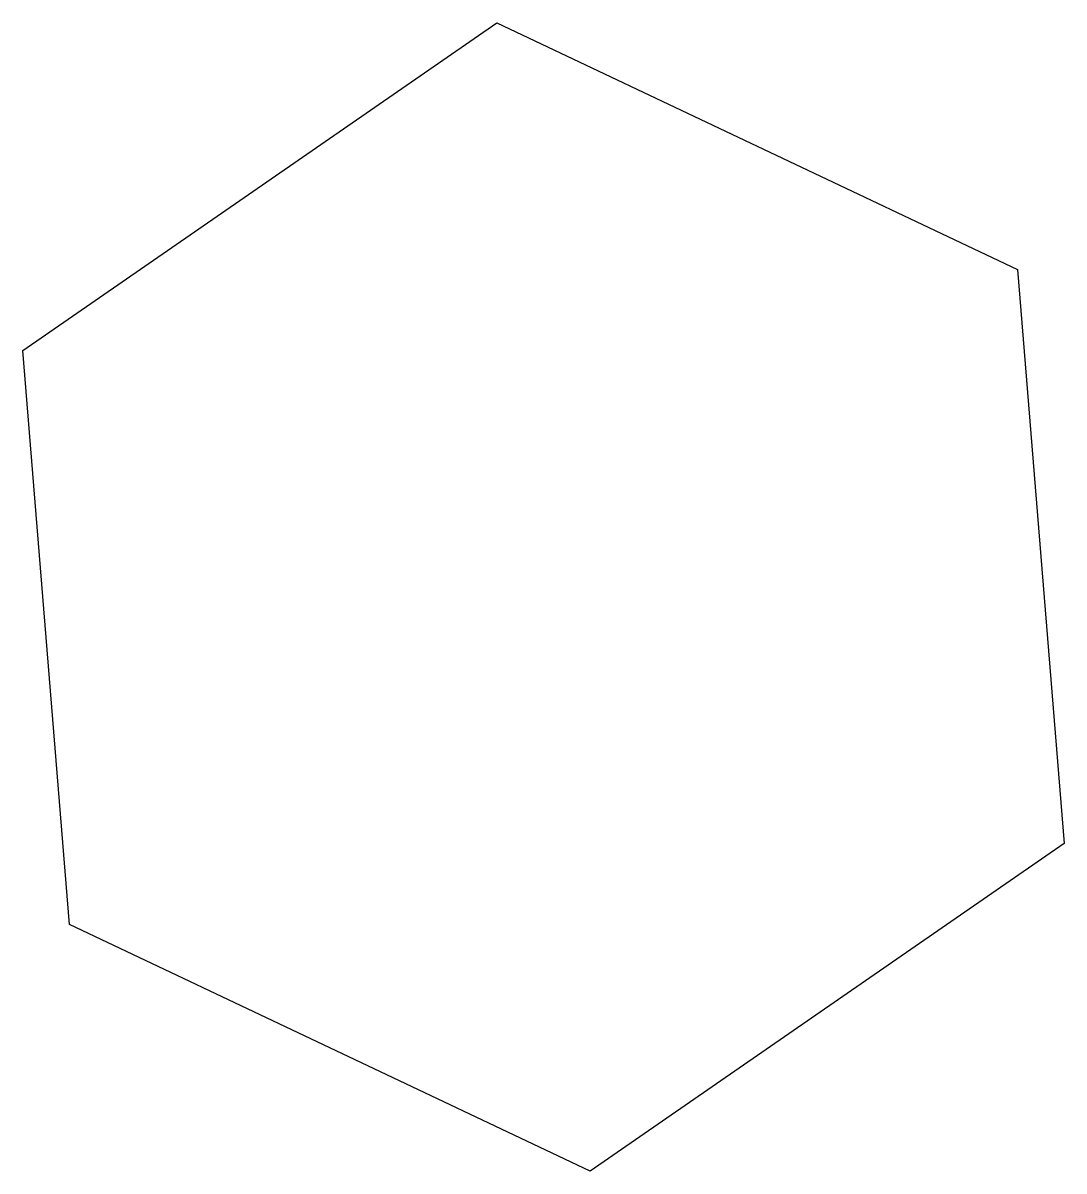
# Model space of a CAD drawing. Header units: millimetres. Extents: x -6.3 to 6.3, y -6.9 to 6.9.
import ezdxf

# ---------------------------------------------------------------- set-up
doc = ezdxf.new("R2010")
doc.units = ezdxf.units.MM
doc.layers.get('0').update_dxf_attribs({"linetype": 'CONTINUOUS'})

msp = doc.modelspace()

# ---------------------------------------------------------------- linework, layer by layer
msp.add_lwpolyline([(5.7, 3.939), (6.261, -2.966), (0.561, -6.905), (-5.7, -3.939), (-6.261, 2.966), (-0.561, 6.905)], close=True)

doc.saveas('drawing.dxf')
